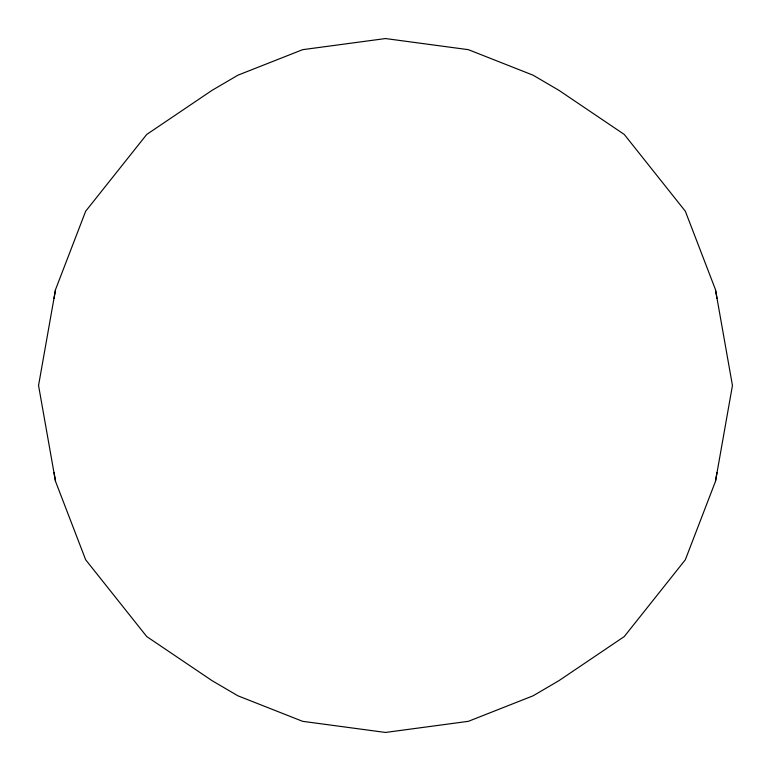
<?xml version="1.0" encoding="UTF-8"?>
<svg xmlns="http://www.w3.org/2000/svg" width="771" height="771" viewBox="0 0 771 771"><rect width="100%" height="100%" fill="white"/><g stroke="black" fill="none" stroke-linecap="round" stroke-linejoin="round"><path stroke-width="1.16" d="M54.018 298.367L55.531 289.607L85.668 211.225L146.731 134.443L212.025 90.361L237.931 75.182L302.627 49.672L385.5 38.55L468.373 49.672L533.069 75.182L558.975 90.361L624.269 134.443L685.332 211.225L715.469 289.607L732.45 385.5L715.469 481.393L685.332 559.775L624.269 636.557L558.975 680.639L533.069 695.818L468.373 721.328L385.5 732.45L302.627 721.328L237.931 695.818L212.025 680.639L146.731 636.557L85.668 559.775L55.531 481.393L38.55 385.5L55.531 289.607M715.469 481.393L716.982 472.633M715.469 289.607L716.982 298.367M54.018 472.633L55.531 481.393"/></g></svg>
